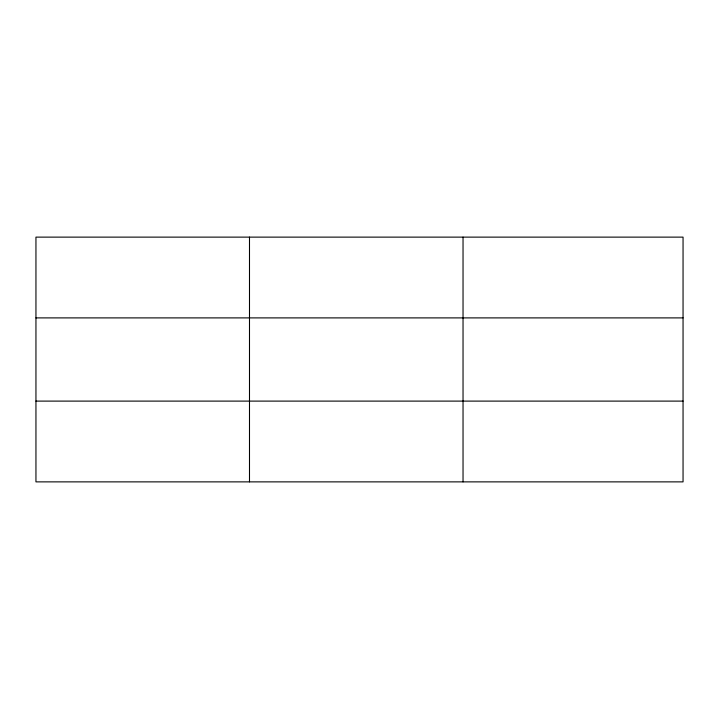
<?xml version="1.0" encoding="UTF-8"?>
<svg xmlns="http://www.w3.org/2000/svg" width="719" height="719" viewBox="0 0 719 719"><rect width="100%" height="100%" fill="white"/><g stroke="black" fill="none" stroke-linecap="round" stroke-linejoin="round"><path stroke-width="1.08" d="M249.493 481.874L249.493 237.126M463.036 481.874L463.036 237.126M683.05 317.897L683.05 237.126L35.95 237.126L35.95 481.874L683.05 481.874L683.05 317.897L35.95 317.897M35.95 401.103L683.05 401.103"/></g></svg>
